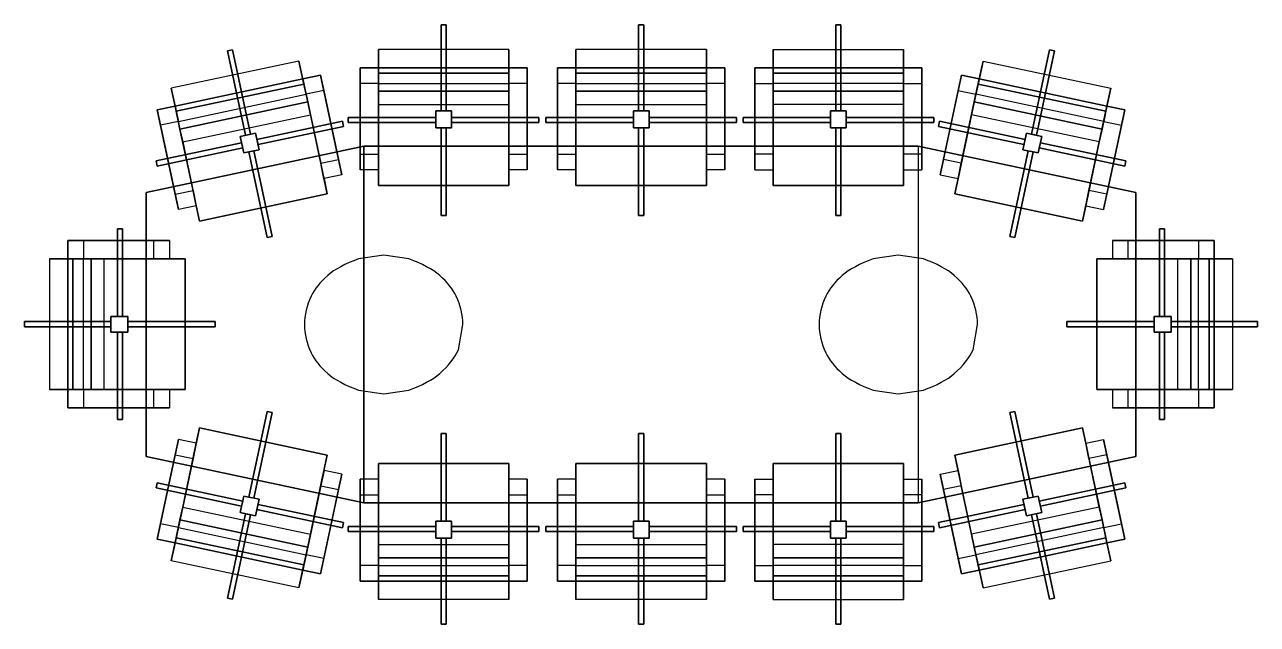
# Model space of a CAD drawing. Extents: x 2356 to 9531, y 1946 to 5434.
import ezdxf

# ---------------------------------------------------------------- set-up
doc = ezdxf.new("R2010")
doc.units = 0
doc.header["$MEASUREMENT"] = 0
doc.layers.get('0').update_dxf_attribs({"linetype": 'CONTINUOUS'})
doc.layers.add('3D', color=4, linetype='CONTINUOUS')

# ---------------------------------------------------------------- blocks, each defined once
blk = doc.blocks.new('A3A191', base_point=(15.54, 16.76))
at = {"color": 0}
for points in [[(15.28, 16.55), (15.3054, 16.5612, 0.09519), (15.3366, 16.6115, 0.051915), (15.3556, 16.6828), (15.36, 16.76, 0.039146), (15.3533, 16.8457, 0.051915), (15.3366, 16.9085, 0.09519), (15.3054, 16.9588), (15.28, 16.97), (15.2546, 16.9588, 0.09519), (15.2234, 16.9085, 0.051915), (15.2067, 16.8457, 0.039146), (15.2, 16.76, 0.039146), (15.2067, 16.6743, 0.051915), (15.2234, 16.6115, 0.09519), (15.2546, 16.5612)], [(15.8, 16.55), (15.8254, 16.5612, 0.09519), (15.8566, 16.6115, 0.051915), (15.8756, 16.6828), (15.88, 16.76, 0.039146), (15.8733, 16.8457, 0.051915), (15.8566, 16.9085, 0.09519), (15.8254, 16.9588), (15.8, 16.97), (15.7746, 16.9588, 0.09519), (15.7434, 16.9085, 0.051915), (15.7267, 16.8457, 0.039146), (15.72, 16.76, 0.039146), (15.7267, 16.6743, 0.051915), (15.7434, 16.6115, 0.09519), (15.7746, 16.5612)]]:
    blk.add_lwpolyline(points, format="xyb", close=True, dxfattribs=at)
at = {"color": 0, "linetype": 'CONTINUOUS'}
for points in [[(15.26, 17.3, 1), (15.26, 17.3, 0.95), (15.04, 17.16, 0.95), (15.04, 17.16, 1)], [(15.04, 17.16, 1), (15.26, 17.3, 1), (15.26, 16.22, 1), (15.04, 16.36, 1)], [(15.82, 17.3, 0.95), (15.82, 17.3, 1), (15.26, 17.3, 1), (15.26, 17.3, 0.95)], [(15.26, 17.3, 1), (15.82, 17.3, 1), (15.82, 16.22, 1), (15.26, 16.22, 1)], [(16.04, 17.16, 1), (16.04, 17.16, 0.95), (15.82, 17.3, 0.95), (15.82, 17.3, 1)], [(16.04, 17.16, 1), (15.82, 17.3, 1), (15.82, 16.22, 1), (16.04, 16.36, 1)], [(15.04, 17.16, 0.95), (15.04, 17.16, 1), (15.04, 16.36, 1), (15.04, 16.36, 0.95)], [(16.04, 16.36, 0.95), (16.04, 16.36, 1), (16.04, 17.16, 1), (16.04, 17.16, 0.95)], [(15.04, 16.36, 1), (15.04, 16.36, 0.95), (15.26, 16.22, 0.95), (15.26, 16.22, 1)], [(15.82, 16.22, 1), (15.82, 16.22, 0.95), (16.04, 16.36, 0.95), (16.04, 16.36, 1)], [(15.26, 16.22, 0.95), (15.26, 16.22, 1), (15.82, 16.22, 1), (15.82, 16.22, 0.95)]]:
    blk.add_3dface(points, dxfattribs=at)
blk = doc.blocks.new('A3B18B', base_point=(5.92, 17.1))
at = {"color": 253, "linetype": 'CONTINUOUS'}
for points in [[(5.7392, 17.8317), (5.6992, 17.8317), (5.6992, 17.8317, 0.11), (5.7392, 17.8317, 0.11)], [(5.6992, 17.8317), (5.6992, 17.1617, 0.24), (5.6992, 17.1617, 0.35), (5.6992, 17.8317, 0.11)], [(5.7392, 17.8317, 0.11), (5.6992, 17.8317, 0.11), (5.6992, 17.1617, 0.35), (5.7392, 17.1617, 0.35)], [(5.7392, 17.8317), (5.7392, 17.1617, 0.24), (5.7392, 17.1617, 0.35), (5.7392, 17.8317, 0.11)], [(4.9892, 17.1217), (4.9892, 17.0817), (4.9892, 17.0817, 0.11), (4.9892, 17.1217, 0.11)], [(4.9892, 17.1217), (5.6492, 17.1217, 0.24), (5.6492, 17.1217, 0.35), (4.9892, 17.1217, 0.11)], [(4.9892, 17.1217, 0.11), (4.9892, 17.0817, 0.11), (5.6492, 17.0817, 0.35), (5.6492, 17.1217, 0.35)], [(5.6492, 17.0417, 0.24), (5.6492, 17.1617, 0.24), (5.6492, 17.1617, 0.85), (5.6492, 17.0417, 0.85)], [(5.6492, 17.1617, 0.24), (5.7792, 17.1617, 0.24), (5.7792, 17.1617, 0.85), (5.6492, 17.1617, 0.85)], [(5.7792, 17.1617, 0.24), (5.7792, 17.0417, 0.24), (5.7792, 17.0417, 0.85), (5.7792, 17.1617, 0.85)], [(6.4492, 17.1217), (5.7792, 17.1217, 0.24), (5.7792, 17.1217, 0.35), (6.4492, 17.1217, 0.11)], [(6.4492, 17.0817, 0.11), (6.4492, 17.1217, 0.11), (5.7792, 17.1217, 0.35), (5.7792, 17.0817, 0.35)], [(6.4492, 17.0817), (6.4492, 17.1217), (6.4492, 17.1217, 0.11), (6.4492, 17.0817, 0.11)], [(4.9892, 17.0817), (5.6492, 17.0817, 0.24), (5.6492, 17.0817, 0.35), (4.9892, 17.0817, 0.11)], [(5.7792, 17.0417, 0.24), (5.6492, 17.0417, 0.24), (5.6492, 17.0417, 0.85), (5.7792, 17.0417, 0.85)], [(5.6992, 16.3717, 0.11), (5.7392, 16.3717, 0.11), (5.7392, 17.0417, 0.35), (5.6992, 17.0417, 0.35)], [(5.6992, 16.3717), (5.6992, 17.0417, 0.24), (5.6992, 17.0417, 0.35), (5.6992, 16.3717, 0.11)], [(5.7392, 16.3717), (5.7392, 17.0417, 0.24), (5.7392, 17.0417, 0.35), (5.7392, 16.3717, 0.11)], [(6.4492, 17.0817), (5.7792, 17.0817, 0.24), (5.7792, 17.0817, 0.35), (6.4492, 17.0817, 0.11)], [(5.6992, 16.3717), (5.7392, 16.3717), (5.7392, 16.3717, 0.11), (5.6992, 16.3717, 0.11)]]:
    blk.add_3dface(points, dxfattribs=at)
at = {"color": 0, "linetype": 'CONTINUOUS'}
for points in [[(5.3192, 17.7417, 1.42), (5.4392, 17.7417, 0.8), (6.0992, 17.7417, 0.8), (5.9792, 17.7417, 1.42)], [(5.3192, 17.6017, 1.42), (5.3192, 17.7417, 1.42), (5.4392, 17.7417, 0.8), (5.4392, 17.6017, 0.8)], [(5.3192, 17.6017, 1.42), (5.9792, 17.6017, 1.42), (5.9792, 17.7417, 1.42), (5.3192, 17.7417, 1.42)], [(5.9792, 17.6017, 1.42), (5.9792, 17.7417, 1.42), (6.0992, 17.7417, 0.8), (6.0992, 17.6017, 0.8)], [(5.3592, 16.6017, 2), (5.3592, 17.6017, 2), (5.1792, 17.6017, 2), (5.1792, 16.6017, 2)], [(5.3192, 17.6017, 1.42), (5.1792, 17.6017, 2), (5.1792, 16.6017, 2), (5.3192, 16.6017, 1.42)], [(5.4992, 17.6017, 1.42), (5.3192, 17.6017, 1.42), (5.1792, 17.6017, 2), (5.3592, 17.6017, 2)], [(5.3192, 17.6017, 1.42), (5.3192, 16.6017, 1.42), (5.4392, 16.6017, 0.8), (5.4392, 17.6017, 0.8)], [(5.4992, 16.6017, 1.42), (5.4992, 17.6017, 1.42), (5.3592, 17.6017, 2), (5.3592, 16.6017, 2)], [(5.9792, 17.6017, 1.42), (5.4992, 17.6017, 1.42), (5.5992, 17.6017, 1), (6.0611, 17.6017, 1)], [(5.4992, 17.6017, 1.42), (5.4992, 16.6017, 1.42), (5.5992, 16.6017, 1), (5.5992, 17.6017, 1)], [(5.5992, 16.6017, 1), (5.5992, 17.6017, 1), (6.2192, 17.6017, 1), (6.2192, 16.6017, 1)], [(6.0992, 17.6017, 0.8), (6.2192, 17.6017, 0.8), (6.2192, 17.6017, 1), (6.0611, 17.6017, 1)], [(6.2192, 16.6017, 1), (6.2192, 17.6017, 1), (6.2192, 17.6017, 0.8), (6.2192, 16.6017, 0.8)], [(5.4992, 16.6017, 1.42), (5.3192, 16.6017, 1.42), (5.1792, 16.6017, 2), (5.3592, 16.6017, 2)], [(5.3192, 16.4617, 1.42), (5.3192, 16.6017, 1.42), (5.4392, 16.6017, 0.8), (5.4392, 16.4617, 0.8)], [(5.3192, 16.4617, 1.42), (5.9792, 16.4617, 1.42), (5.9792, 16.6017, 1.42), (5.3192, 16.6017, 1.42)], [(5.9792, 16.6017, 1.42), (5.4992, 16.6017, 1.42), (5.5992, 16.6017, 1), (6.0611, 16.6017, 1)], [(5.9792, 16.4617, 1.42), (5.9792, 16.6017, 1.42), (6.0992, 16.6017, 0.8), (6.0992, 16.4617, 0.8)], [(6.0992, 16.6017, 0.8), (6.2192, 16.6017, 0.8), (6.2192, 16.6017, 1), (6.0611, 16.6017, 1)], [(5.3192, 16.4617, 1.42), (5.4392, 16.4617, 0.8), (6.0992, 16.4617, 0.8), (5.9792, 16.4617, 1.42)]]:
    blk.add_3dface(points, dxfattribs=at)

msp = doc.modelspace()

# ---------------------------------------------------------------- block references
at = {"layer": '3D', "yscale": 760, "zscale": 680}
for p, xscale, rotation in [((3697.5, 4592.5), 760, 282.0305960965379), ((4793.9, 4726.9), 760, 270), ((5943.9, 4726.9), 760, 270), ((7093.9, 4726.9), -760, 90.00000000000001), ((8190.3, 4592.5), -760, 77.96940390346218), ((3697.5, 2787.7), -760, 257.9694039034621), ((8190.3, 2787.7), 760, 102.0305960965379), ((4793.9, 2653.3), -760, 270), ((5943.9, 2653.3), -760, 270), ((7093.9, 2653.3), 760, 90.00000000000001)]:
    msp.add_blockref('A3B18B', p, dxfattribs=dict(at, xscale=xscale, rotation=rotation))
at = {"layer": '3D'}
for name, p, xscale, yscale, zscale in [('A3A191', (5943.9, 3690.1), 5760, 1920, 1200), ('A3B18B', (3063.9, 3690.1), 760, 760, 680), ('A3B18B', (8823.9, 3690.1), -760, 760, 680)]:
    msp.add_blockref(name, p, dxfattribs=dict(at, xscale=xscale, yscale=yscale, zscale=zscale))

doc.saveas('drawing.dxf')
